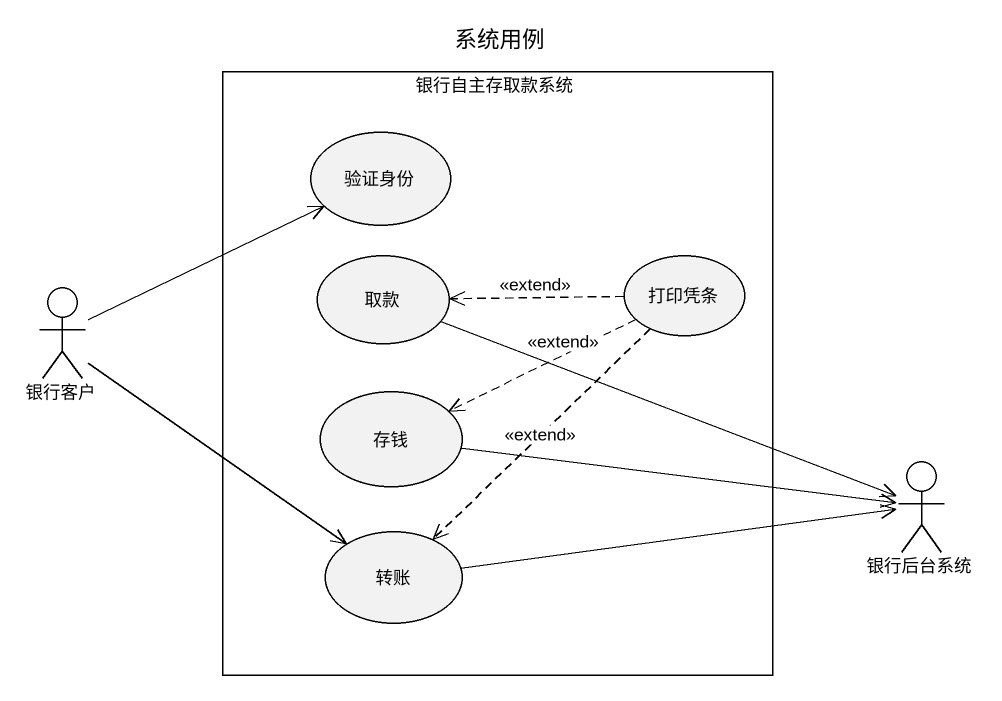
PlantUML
@startuml
title 系统用例
rectangle 银行自主存取款系统 {
  usecase 验证身份
  usecase 取款
  usecase 打印凭条
  usecase 存钱
  usecase 转账
}
actor 银行客户
actor 银行后台系统
银行客户 -right-> 验证身份
银行客户 --> 转账
打印凭条 .left.> 取款 : <<extend>>
打印凭条 .left.> 存钱 : <<extend>>
打印凭条 ..> 转账 : <<extend>>
银行后台系统 <-left- 取款
银行后台系统 <-left- 存钱
银行后台系统 <-left- 转账
@enduml
